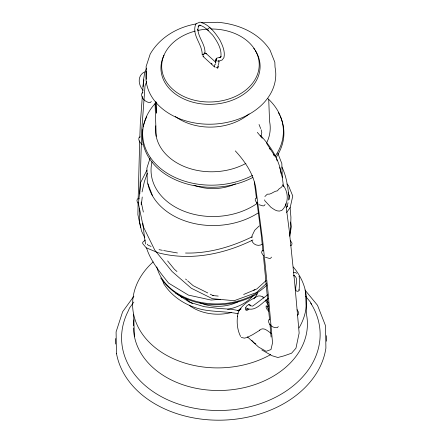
<?xml version="1.0" encoding="UTF-8"?>
<svg xmlns="http://www.w3.org/2000/svg" width="442" height="442" viewBox="0 0 442 442"><rect width="100%" height="100%" fill="white"/><g stroke="black" fill="none" stroke-linecap="round" stroke-linejoin="round"><path stroke-width="0.66" d="M141.219 204.757L141.247 202.022M138.103 202.386L137.887 214.646L140.683 227.696M138.158 198.983L139.694 140.915M139.55 208.447L139.335 220.867L141.556 231.083L144.816 237.84M139.805 193.95L141.749 130.191L145.02 85.969L146.622 81.555M139.816 137.49L140.307 123.782L142.33 96.455M299.096 290.25L299.748 279.598L299.03 276.106M238.315 311.986C236.354 319.991 236.824 329.091 240.614 336.5M237.42 316.45L237.448 316.03M251.912 237.779L252.045 235.768L254.714 230.276L259.211 225.928M142.578 93.041L143.589 79.378L144.551 73.692L146.517 68.107M143.037 86.748L143.407 83.461M142.225 197.016L141.501 203.751L141.512 203.436L143.346 212.061M216.061 67.527L217.762 68.062L218.05 65.582M241.338 337.356A8.028 4.757 -51.3 0 0 241.509 337.511L244.426 338.141L247.194 337.445L252.575 334.716L259.288 330.572L259.355 329.992M143.556 82.278L143.921 79.748M215.63 62.952L216.254 58.703L216.779 58.117L220.442 57.217L219.917 57.803L220.972 56.283L220.867 57.001C221.989 48.902 217.188 41.41 212.668 35.106C208.652 31.283 204.994 26.277 199.254 25.133L199.955 25.36M219.061 61.029L218.552 65.035M289.648 235.426L290.703 227.536L290.924 217.243L290.079 207.558M142.053 191.922L144.451 181.336L147.39 173.303M289.781 236.227L291.306 226.757L290.632 222.006M261.062 136.097L261.808 132.335L261.145 129.766M288.013 202.723L287.129 206.657L287.466 206.088L286.223 207.74M288.598 200.104L289.632 195.519L289.687 196.27L288.129 192.695M218.26 66.173L217.762 68.062M150.136 157.987L146.899 168.082L147.308 182.286L152.496 195.718M146.932 170.142L140.711 182.419L138.429 203.58L143.219 226.508L154.805 250.155L172.076 271.498L191.259 288.223L212.337 298.67L234.133 300.709L256.437 292.582L266.399 283.466M133.876 296.245L122.633 311.765L116.086 331.892L116.456 353.782M133.871 302.002L129.506 308.024L128.329 310.825A99.312 74.267 -2.2 0 0 224.26 410.38A99.312 74.267 -2.2 0 0 310.698 303.057M286.587 212.503L290.162 207.618L292.764 196.033L288.399 185.391L286.852 184.005M265.089 204.569L264.078 205.729L263.067 205.933L258.99 204.696M271.537 257.122L270.521 258.283L269.51 258.487L265.432 257.244M278.3 326.583L277.239 327.693C273.195 328.445 267.327 324.168 268.742 319.82L269.802 319.262M264.863 196.557L267.277 194.193C271.316 194.861 273.675 190.972 277.57 190.8C278.504 187.966 282.698 188.054 282.499 184.795L283.189 185.242C288.847 192.762 288.786 203.889 281.758 210.464C277.537 212.414 274.09 209.48 270.835 207.221L264.846 200.751L264.625 199.85M266.09 280.576L256.94 288.891L243.641 294.483M202.408 54.648L202.193 54.83C202.475 44.007 191.452 35.255 195.695 24.277L196.209 23.697L200.06 22.1C208.939 24.316 214.862 32.382 219.674 39.642C222.448 45.128 225.31 51.3 223.961 57.582L222.193 59.968L219.646 60.908L217.784 61.068L218.547 60.858M145.435 240.006L142.965 242.039L142.65 242.785L142.755 243.614L146.131 247.741L157.927 252.697C189.745 261.244 223.845 254.277 252.929 239.967M267.813 294.726L252.691 306.113L250.553 305.781M268.255 298.549C261.565 303.057 254.758 312.759 245.807 307.859M151.374 101.588L150.07 102.594C145.799 102.666 140.263 97.616 141.882 93.168L142.932 92.721M144.86 71.803C137.164 75.361 138.103 84.765 143.042 90.334M202.817 54.637L205.011 53.283C205.497 44.41 198.347 37.901 197.823 29.266L197.729 29.885L198.602 25.752L198.088 26.327L200.69 25.161M239.796 309.212L240.851 308.477M259.288 330.572C263.333 326.174 267.675 331.124 271.25 333.428M246.205 309.908L247.818 308.914M248.896 309.251L247.282 310.245L245.929 310.173L245.349 309.068L245.763 307.35L247.012 305.676L248.625 304.682L249.979 304.748L250.559 305.853M293.532 275.83L294.516 275.565L293.875 275.372C299.223 277.99 294.908 285.676 295.842 289.98A1.63 1.16 3.5 0 0 297.775 291.267A1.63 1.16 3.5 0 0 298.93 289.648M256.968 293.98C226.796 311.698 181.447 308.417 160.656 277.963M252.056 236.851C231.464 246.918 208.591 253.625 185.53 253.034M262.388 244.128C258.52 246.802 253.205 244.885 251.73 240.465M253.669 290.223L254.962 289.753M256.614 197.767L255.581 198.375L255.227 199.668L255.294 200.441L256.907 203.071M263.062 250.321L262.023 250.923L261.67 252.222L261.736 252.995L263.349 255.62M290.598 245.708L291.632 245.106L291.985 243.807L291.919 243.034L290.306 240.409M297.306 315.102L298.367 314.544L298.742 313.24L298.67 312.422L297.074 309.682M140.202 136.876L139.153 137.318C137.694 140.125 140.545 142.993 142.357 144.843M196.237 23.912C177.59 27.017 159.761 37.421 150.197 54.073L146.103 66.571L146.473 79.245M293.394 272.355L294.797 272.36L296.803 273.272M220.514 299.278L211.055 300.057L188.408 295.101L168.606 283.14C160.092 272.311 150.683 261.25 146.501 247.863M201.486 22.813L217.718 22.277C237.956 23.99 258.664 32.509 270.029 50.095L274.841 62.294L275.029 67.145A64.963 48.576 -2.2 0 1 212.254 124.174A64.963 48.576 -2.2 0 1 146.291 71.416M177.446 252.979L163.639 250.553M218.215 296.068L212.84 295.565L213.243 295.692L210.199 294.173M139.169 198.613L137.401 198.977L136.97 200.292L137.048 201.198L138.578 204.176M238.249 313.748C226.801 311.383 215 311.942 203.497 309.809C187.43 306.582 172.64 297.709 163.739 283.742L162.534 280.013M239.442 310.743L231.453 309.284L218.646 308.45L204.221 306.682L189.452 302.19L175.573 293.156M159.054 249.658L162.33 250.299M151.065 246.421L148.015 245.133L147.208 244.166M207.768 292.958L193.182 285.681L187.601 280.814M261.78 349.915L271.963 355.699L277.869 357.501L284.173 355.821L291.565 353.213L295.963 348.186L299.146 333.036L294.659 282.576L289.317 230.956L285.742 203.679M255.802 343.848L254.056 342.843L251.774 340.34M263.962 297.759C262.366 296.234 260.139 295.67 257.968 296.035C250.747 299.842 242.47 303.936 238.597 311.604A8.044 4.724 -50.7 0 0 238.52 311.936M176.949 271.515L174.408 269.305L167.623 260.918M185.574 279.04L186.585 279.924M211.293 63.322L212.099 64.062M206.011 53.388L215.779 62.333M203.204 56.565L214.436 66.852M247.387 336.815L258.537 347.02L266.128 351.313L270.968 349.572L272.537 342.821L268.056 292.438L262.725 240.956L255.697 187.303C253.045 173.242 244.84 161.225 235.304 150.893M268.835 311.24L267.178 309.577L266.183 307.698L266.123 305.881L268.128 306.334L268.305 305.98L267.598 304.019L265.548 300.798M268.648 309.439L267.471 307.759L267.04 306.3M265.94 299.759L268.195 302.693M260.482 135.346C270.449 146.153 279.106 158.927 281.145 173.789M262.294 138.313L257.316 132.351M304.958 290.029L317.516 305.295L325.218 324.953L325.544 326.179L325.903 348.069A105.516 78.903 -2.2 0 1 222.431 420.143A105.516 78.903 -2.2 0 1 116.533 353.666M305.626 296.3L310.334 302.019L311.732 304.737M266.653 143.385L275.079 156.462M262.874 296.952L263.498 298.046M269.377 148.269L270.09 149.385M273.294 154.407L274.007 155.523M248.901 304.411L249.481 305.516M281.902 167.004C286.858 177.087 288.051 188.414 289.151 199.447M259.04 124.495L260.681 128.594M277.758 153.114L281.841 163.601L282.278 177.806M279.731 167.501L282.256 177.082L283.51 186.629M145.689 244.028L144.744 239.553L142.838 223.293M204.248 52.626L204.419 53.769M254.31 181.949L256.437 198.187M256.968 202.243L261.31 235.387L262.94 251.133M263.366 255.244L269.587 320.047M269.952 324.124L271.101 337.042M305.544 291.449L306.411 314.058A87.008 65.068 -2.2 0 1 227.785 390.137A87.008 65.068 -2.2 0 1 133.473 327.953M268.73 99.643L269.565 121.384A57.366 42.896 -2.2 0 1 266.642 142.904M155.877 101.555L156.324 113.174L156.004 102.174M156.208 136.351L155.048 103.417M133.6 314.151L134.467 336.76M208.414 30.426A1.63 0.862 -47.5 0 1 208.353 28.548A1.63 0.862 -47.5 0 1 210.293 28.31M211.083 29.001A48.786 36.482 -2.2 0 1 254.863 79.831A48.786 36.482 -2.2 0 1 174.159 90.483A48.786 36.482 -2.2 0 1 195.198 31.095M197.789 30.47A48.786 36.482 -2.2 0 1 207.707 29.111M255.238 50.449A49.603 37.095 -2.2 0 1 212.834 104.268A49.603 37.095 -2.2 0 1 164.004 55.178M253.741 48.316A49.603 37.095 -2.2 0 1 254.515 49.377M257.52 203.154A63.416 47.421 -2.2 0 1 184.005 211.221A63.416 47.421 -2.2 0 1 152.037 161.755M276.642 158.905A63.416 47.421 -2.2 0 1 277.09 160.816M258.714 212.574A67.598 50.548 -2.2 0 1 191.231 222.801A67.598 50.548 -2.2 0 1 147.871 183.795M235.536 183.855A42.791 32.001 -2.2 0 1 193.994 185.231M267.907 98.621A70.389 52.637 -2.2 0 1 275.51 155.661M252.526 175.413A70.389 52.637 -2.2 0 1 162.943 170.336A70.389 52.637 -2.2 0 1 155.319 103.351M280.432 116.721A70.842 52.974 -2.2 0 1 275.979 157.584M252.846 177.457A70.842 52.974 -2.2 0 1 176.562 180.286A70.842 52.974 -2.2 0 1 142.7 129.688M143.313 126.423A70.842 52.974 -2.2 0 1 146.783 116.793M278.267 112.434A70.842 52.974 -2.2 0 1 279.863 115.472M245.934 163.38A57.366 42.896 -2.2 0 1 184.132 166.479A57.366 42.896 -2.2 0 1 155.794 125.81M249.106 113.914A50.874 38.045 -2.2 0 1 175.341 116.528M293.267 266.985A87.008 65.068 -2.2 0 1 299.024 327.947M270.637 354.628A87.008 65.068 -2.2 0 1 155.811 348.147A87.008 65.068 -2.2 0 1 153.175 261.879M133.467 325.898A87.008 65.068 -2.2 0 1 133.976 319.781M115.577 344.053A105.516 78.903 -2.2 0 1 115.738 338.522M326.406 335.671A105.516 78.903 -2.2 0 1 326.505 341.207M253.305 295.505A41.222 30.824 -2.2 0 1 227.575 309.339M192.485 303.632A41.222 30.824 -2.2 0 1 185.524 298.262M257.841 292.621A41.222 30.824 -2.2 0 1 253.901 298.947M241.122 308.914A41.222 30.824 -2.2 0 1 237.36 310.582M231.647 312.444A41.222 30.824 -2.2 0 1 189.226 305.312M181.8 297.516A41.222 30.824 -2.2 0 1 181.104 296.411M238.895 301.35A36.045 26.951 -2.2 0 1 199.762 302.648M266.962 285.024A62.09 46.432 -2.2 0 1 203.198 302.853A62.09 46.432 -2.2 0 1 156.783 266.885M215.061 66.991A2.122 1.122 -47.5 0 1 214.226 65.886A2.122 1.122 -47.5 0 1 215.784 63.852M203.828 56.709A2.122 1.122 -47.5 0 1 203.734 54.272A2.122 1.122 -47.5 0 1 206.259 53.957M216.116 59.477L215.84 61.283L216.254 58.703L216.116 59.477"/></g></svg>
